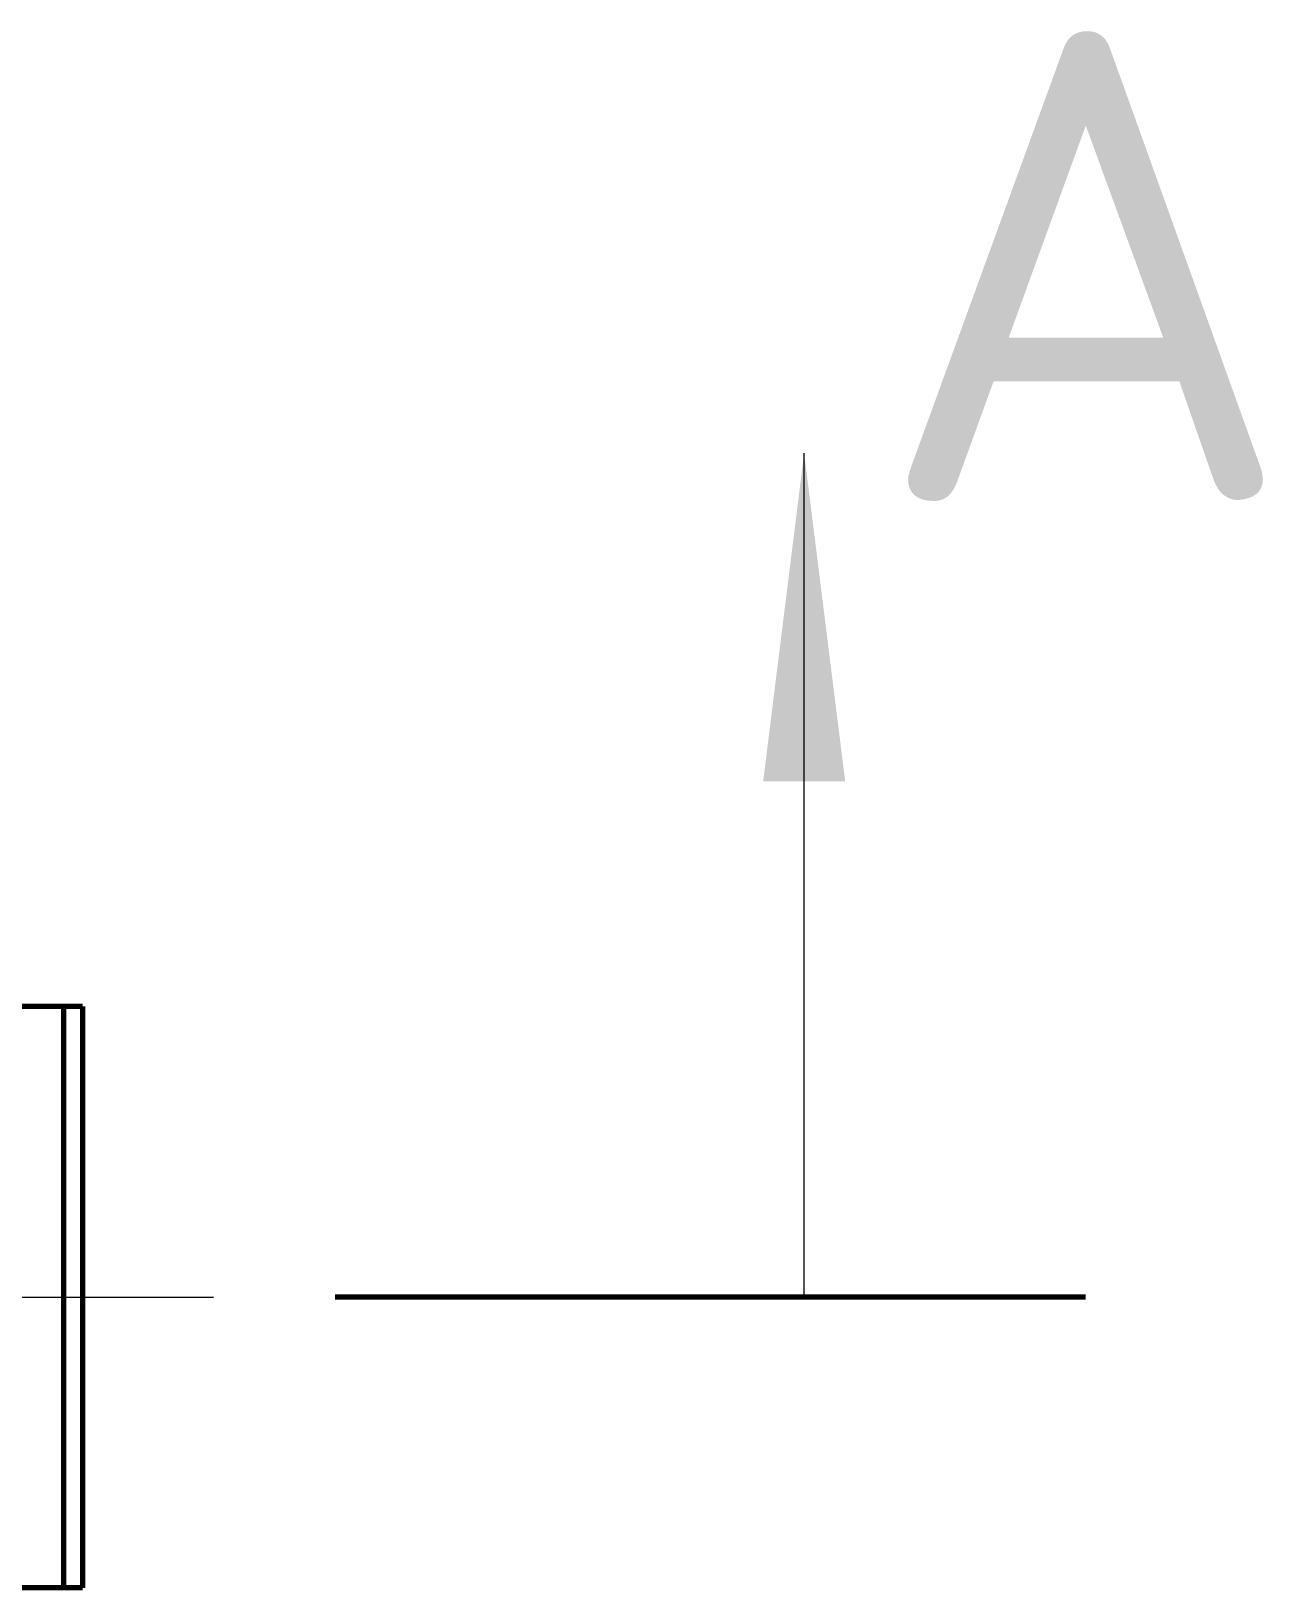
# Model space of a CAD drawing. Header units: millimetres. Extents: x 0 to 2208, y 0 to 420.
# Drawn here: x 127.15 to 140.28, y 75.89 to 92.49 of the extents above; entities that cross this region are included whole.
import ezdxf
from ezdxf.enums import TextEntityAlignment as Align

# ---------------------------------------------------------------- set-up
doc = ezdxf.new("R2010")
doc.units = ezdxf.units.MM
doc.linetypes.add('IRAM-E-TRAZOS', pattern=[5, 4, -1])
doc.linetypes.add('IRAM-F-TRAZO-PUNTO', pattern=[20, 15, -2, 1, -2])
for name, color, linetype, lineweight in [('01-VISIBLE', 7, 'CONTINUOUS', 70), ('02-OCULTA', 4, 'IRAM-E-TRAZOS', 35), ('03-EJE', 1, 'IRAM-F-TRAZO-PUNTO', 18), ('06-TEXTO', 7, 'CONTINUOUS', 25), ('07-RECUADRO', 7, 'CONTINUOUS', 70), ('08-FINA', 5, 'CONTINUOUS', 18)]:
    doc.layers.add(name, color=color, linetype=linetype, lineweight=lineweight)
doc.styles.add('ISO3098', font='isocpeur.ttf')

msp = doc.modelspace()

# ---------------------------------------------------------------- hatches: boundary and pattern name
at = {"layer": '08-FINA'}
h = msp.add_hatch(color=7, dxfattribs=at)
h.dxf.hatch_style = 1
h.paths.add_polyline_path([(135.388, 87.989), (134.951, 84.489), (135.826, 84.489)])

# ---------------------------------------------------------------- linework, layer by layer
at = {"layer": '01-VISIBLE'}
for p, q in [((127.49, 82.089), (126.964, 82.089)), ((127.692, 82.089), (127.49, 82.089)), ((127.49, 82.089), (127.49, 75.889)), ((127.692, 82.089), (127.692, 75.889)), ((127.49, 75.889), (126.964, 75.889)), ((127.692, 75.889), (127.49, 75.889))]:
    msp.add_line(p, q, dxfattribs=at)
at = {"layer": '02-OCULTA'}
for p, q in [((125.846, 82.089), (127.506, 82.089)), ((127.506, 82.089), (127.692, 82.089)), ((127.506, 82.089), (127.506, 75.889)), ((125.846, 75.889), (127.506, 75.889)), ((127.506, 75.889), (127.692, 75.889))]:
    msp.add_line(p, q, dxfattribs=at)
at = {"layer": '03-EJE'}
msp.add_line((74.088, 78.989), (138.388, 78.989), dxfattribs=at)
at = {"layer": '07-RECUADRO'}
msp.add_line((138.388, 78.989), (130.388, 78.989), dxfattribs=at)
at = {"layer": '08-FINA'}
msp.add_line((135.388, 78.989), (135.388, 87.989), dxfattribs=at)

# ---------------------------------------------------------------- texts
at = {"layer": '06-TEXTO', "style": 'ISO3098'}
msp.add_text('A', height=5, dxfattribs=at).set_placement((138.388, 89.989), align=Align.MIDDLE_CENTER)

doc.saveas('drawing.dxf')
